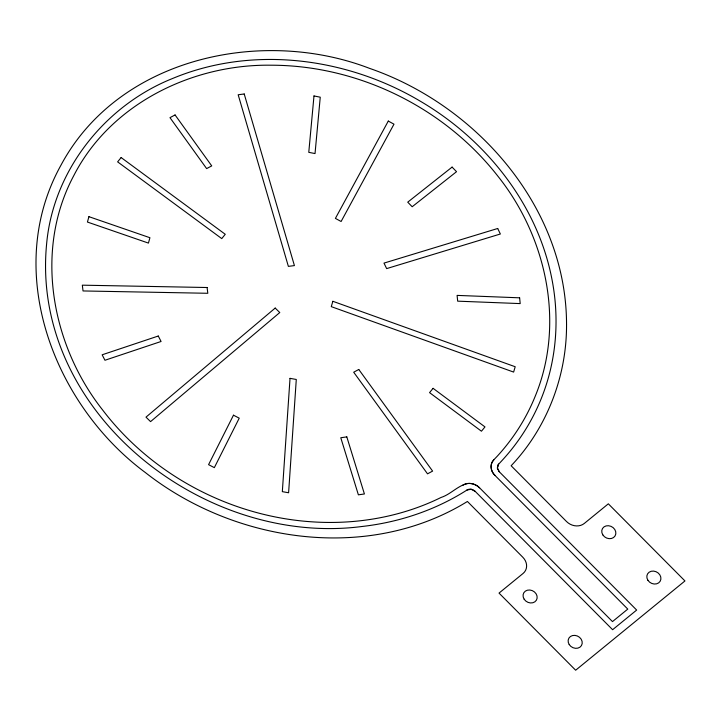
<?xml version="1.0" encoding="UTF-8"?>
<svg xmlns="http://www.w3.org/2000/svg" width="721" height="721" viewBox="0 0 721 721"><rect width="100%" height="100%" fill="white"/><g stroke="black" fill="none" stroke-linecap="round" stroke-linejoin="round"><path stroke-width="1.08" d="M493.759 459.926C489.469 464.171 490.713 471.489 494.903 475.337L627.784 609.101L612.48 621.601L479.6 487.838C476.536 484.728 472.048 482.962 467.677 483.494C457.799 485.557 450.697 494.39 441.108 497.436C402.165 516.642 358.067 524.482 314.834 522.004C232.369 517.426 152.546 475.689 102.526 409.843C51.434 344.999 33.824 250.25 73.812 175.573C110.502 103.941 192.146 64.115 270.826 65.205C358.121 65.169 444.253 107.474 497.932 176.239C546.275 236.794 565.372 323.08 535.288 396.063C526.357 418.279 513.289 438.792 497.075 456.402C494.948 458.754 492.082 460.962 491.352 464.252C490.325 468.244 492.046 472.516 494.903 475.337M498.698 464.063C498.581 464.162 498.112 464.784 498.373 464.441C504.34 458.159 510.035 451.625 515.227 444.686C527.303 428.625 536.992 410.763 543.823 391.854C556.558 356.823 559.163 318.385 552.421 281.785C538.623 205.665 486.531 140.09 420.613 101.391C347.008 57.509 252.512 45.026 172.463 78.544C104.707 105.636 53.129 170.733 46.613 243.986C30.336 411.493 203.169 547.437 362.438 526.438C399.542 522.211 435.854 509.99 467.352 489.802C468.172 489.388 469.092 489.18 470.011 489.171C471.958 489.153 473.868 490.028 475.229 491.407L612.616 629.712L636.661 610.065L499.13 471.606L497.364 468.01L498.301 464.54L497.382 468.145L499.274 471.768M466.848 490.082L471.101 489.253L475.229 491.407M462.819 485.197C468.109 481.835 475.4 483.476 479.6 487.838M566.544 324.387C566.796 376.263 546.897 428.049 511.135 465.757L566.526 521.526A12.978 11.076 28.9 0 0 584.289 523.455L608.335 503.817L684.95 580.946L575.655 670.224L499.031 593.095L523.076 573.456A12.978 11.076 28.9 0 0 522.806 557.234L467.415 501.474C368.242 562.614 234.622 542.769 145.354 472.543C53.516 404.499 2.442 270.708 60.888 165.334C118.226 57.914 261.372 26.74 369.585 68.378C476.932 105.347 566.409 207.549 566.544 324.387M290.022 378.354L282.335 491.65L288.607 492.767L296.286 379.471L290.022 378.354M313.986 95.947L308.777 152.329L315.032 153.573L320.25 97.191L313.986 95.947M88.917 216.67L87.43 222.05L148.436 243.094L149.923 237.723L88.917 216.67M332.859 301.297L331.281 306.641L513.622 372.081L515.2 366.737L332.859 301.297M233.478 415.188L208.576 464.657L214.335 467.641L239.237 418.162L233.478 415.188M388.286 121.065L335.409 218.391L341.105 221.5L393.981 124.174L388.286 121.065M121.128 157.548L117.622 161.864L221.753 238.606L225.258 234.289L121.128 157.548M433.087 388.331L429.554 392.63L481.448 431.212L484.981 426.913L433.087 388.331M275.206 308.065L145.993 417.135L150.563 421.623L279.775 312.553L275.206 308.065M452.094 167.101L407.735 202.159L412.178 206.747L456.537 171.688L452.094 167.101M358.779 369.467L353.696 372.216L427.526 473.841L432.609 471.101L358.779 369.467M175.068 114.945L169.976 117.658L206.639 168.606L211.731 165.893L175.068 114.945M158.269 336.022L102.148 354.795L104.96 360.257L161.08 341.484L158.269 336.022M497.706 228.485L383.987 263.102L386.654 268.609L500.365 234.001L497.706 228.485M346.81 436.881L340.781 437.746L358.382 494.831L364.411 493.966L346.81 436.881M244.221 93.982L238.173 94.757L288.373 266.373L294.42 265.598L244.221 93.982M207.098 287.517L82.329 285.174L83.032 290.951L207.81 293.285L207.098 287.517M519.625 297.818L457.096 295.394L457.673 301.162L520.192 303.595L519.625 297.818M569.202 644.547A7.3 6.228 28.9 0 0 581.432 645.61A7.3 6.228 28.9 0 0 574.907 635.381A7.3 6.228 28.9 0 0 569.202 644.547M524.131 599.178A7.3 6.228 28.9 0 0 536.361 600.242A7.3 6.228 28.9 0 0 529.836 590.012A7.3 6.228 28.9 0 0 524.131 599.178M602.828 534.892A7.3 6.228 28.9 0 0 615.058 535.955A7.3 6.228 28.9 0 0 608.533 525.726A7.3 6.228 28.9 0 0 602.828 534.892M647.9 580.261A7.3 6.228 28.9 0 0 660.121 581.324A7.3 6.228 28.9 0 0 653.596 571.095A7.3 6.228 28.9 0 0 647.9 580.261"/></g></svg>
